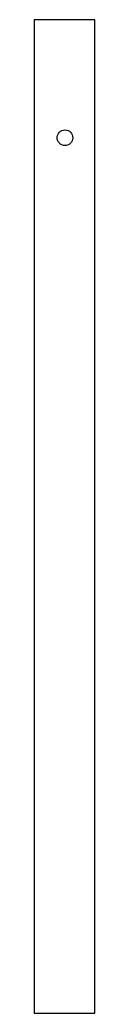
# Model space of a CAD drawing. Header units: millimetres. Extents: x -55 to -35, y -275 to 42.
import ezdxf

# ---------------------------------------------------------------- set-up
doc = ezdxf.new("R2010")
doc.units = ezdxf.units.MM
doc.layers.get('0').update_dxf_attribs({"linetype": 'CONTINUOUS'})

msp = doc.modelspace()

# ---------------------------------------------------------------- linework, layer by layer
msp.add_lwpolyline([(-54.83, -274.98), (-35.47, -274.98), (-35.47, 42), (-54.83, 42)], close=True)
msp.add_circle((-45, 4.38), 2.5)

doc.saveas('drawing.dxf')
